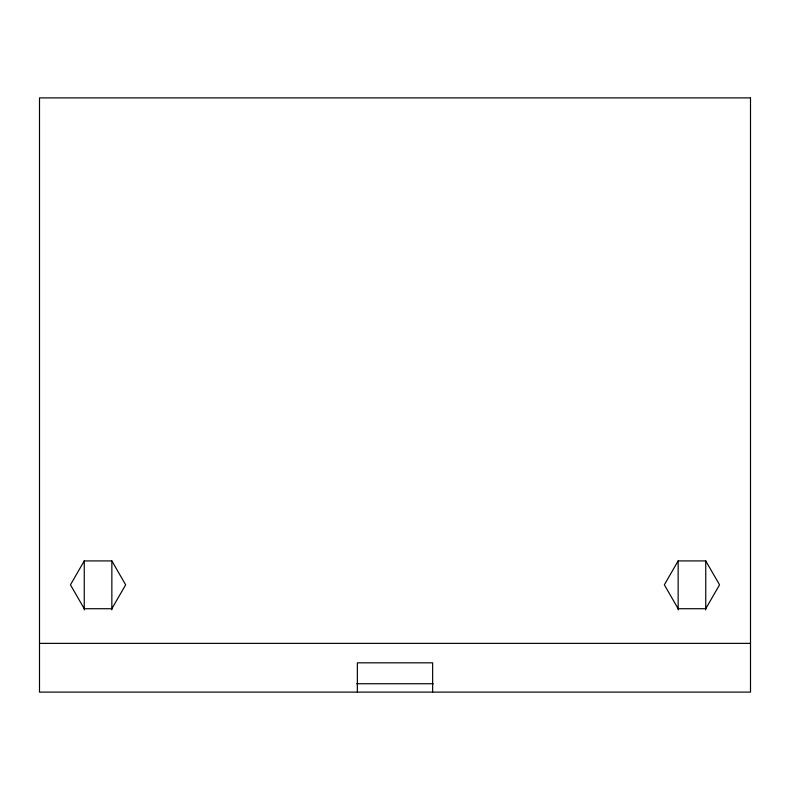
<?xml version="1.0" encoding="UTF-8"?>
<svg xmlns="http://www.w3.org/2000/svg" width="790" height="790" viewBox="0 0 790 790"><rect width="100%" height="100%" fill="white"/><g stroke="black" fill="none" stroke-linecap="round" stroke-linejoin="round"><path stroke-width="1.19" d="M84.254 560.92L70.448 584.817L84.254 608.725L111.854 608.725L125.659 584.817L111.854 560.92L84.254 560.92L84.254 609.88M678.146 560.92L664.341 584.817L678.146 608.725L705.746 608.725L719.552 584.817L705.746 560.92L678.146 560.92L678.146 609.88M39.5 643.376L750.5 643.376M356.744 683.745L433.256 683.745M705.746 560.92L705.746 609.88M432.644 692.109L432.644 662.83L357.357 662.83L357.357 692.109M111.854 560.92L111.854 609.88M750.5 97.891L39.5 97.891L39.5 692.109L750.5 692.109L750.5 97.891"/></g></svg>
